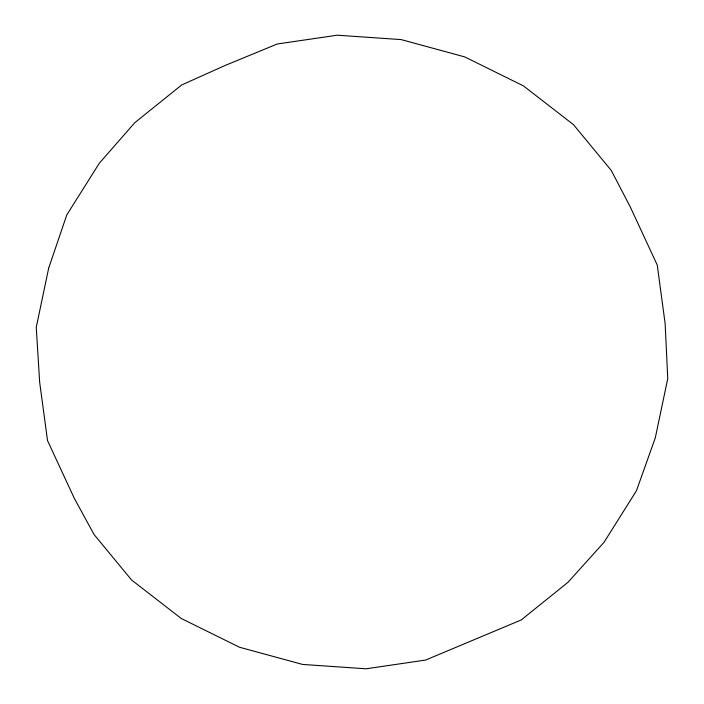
<?xml version="1.0" encoding="UTF-8"?>
<svg xmlns="http://www.w3.org/2000/svg" width="704" height="704" viewBox="0 0 704 704"><rect width="100%" height="100%" fill="white"/><g stroke="black" fill="none" stroke-linecap="round" stroke-linejoin="round"><path stroke-width="1.06" d="M48.664 268.198L36.247 327.351L39.662 382.237L47.529 440.59L74.281 498.265L94.054 534.521L131.613 580.026L181.254 618.482L239.571 647.266L302.606 664.435L366.054 668.8L425.594 660.07L521.206 619.96L567.978 582.305L603.988 542.353L636.434 490.785L655.318 437.782L667.753 378.558L665.148 323.664L657.254 265.082L630.388 207.17L611.31 170.491L573.461 124.643L523.45 85.897L464.693 56.892L401.183 39.6L337.26 35.2L277.27 43.991L225.306 65.384L181.65 84.973L134.684 122.786L99.282 163.284L66.792 214.914L48.664 268.198"/></g></svg>
